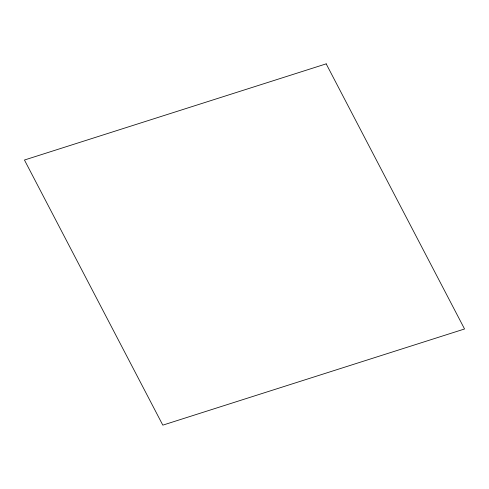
<?xml version="1.0" encoding="UTF-8"?>
<svg xmlns="http://www.w3.org/2000/svg" width="489" height="489" viewBox="0 0 489 489"><rect width="100%" height="100%" fill="white"/><g stroke="black" fill="none" stroke-linecap="round" stroke-linejoin="round"><path stroke-width="0.73" d="M326.187 63.857L24.45 160.019L162.813 425.143L464.55 328.981L326.187 63.857"/></g></svg>
